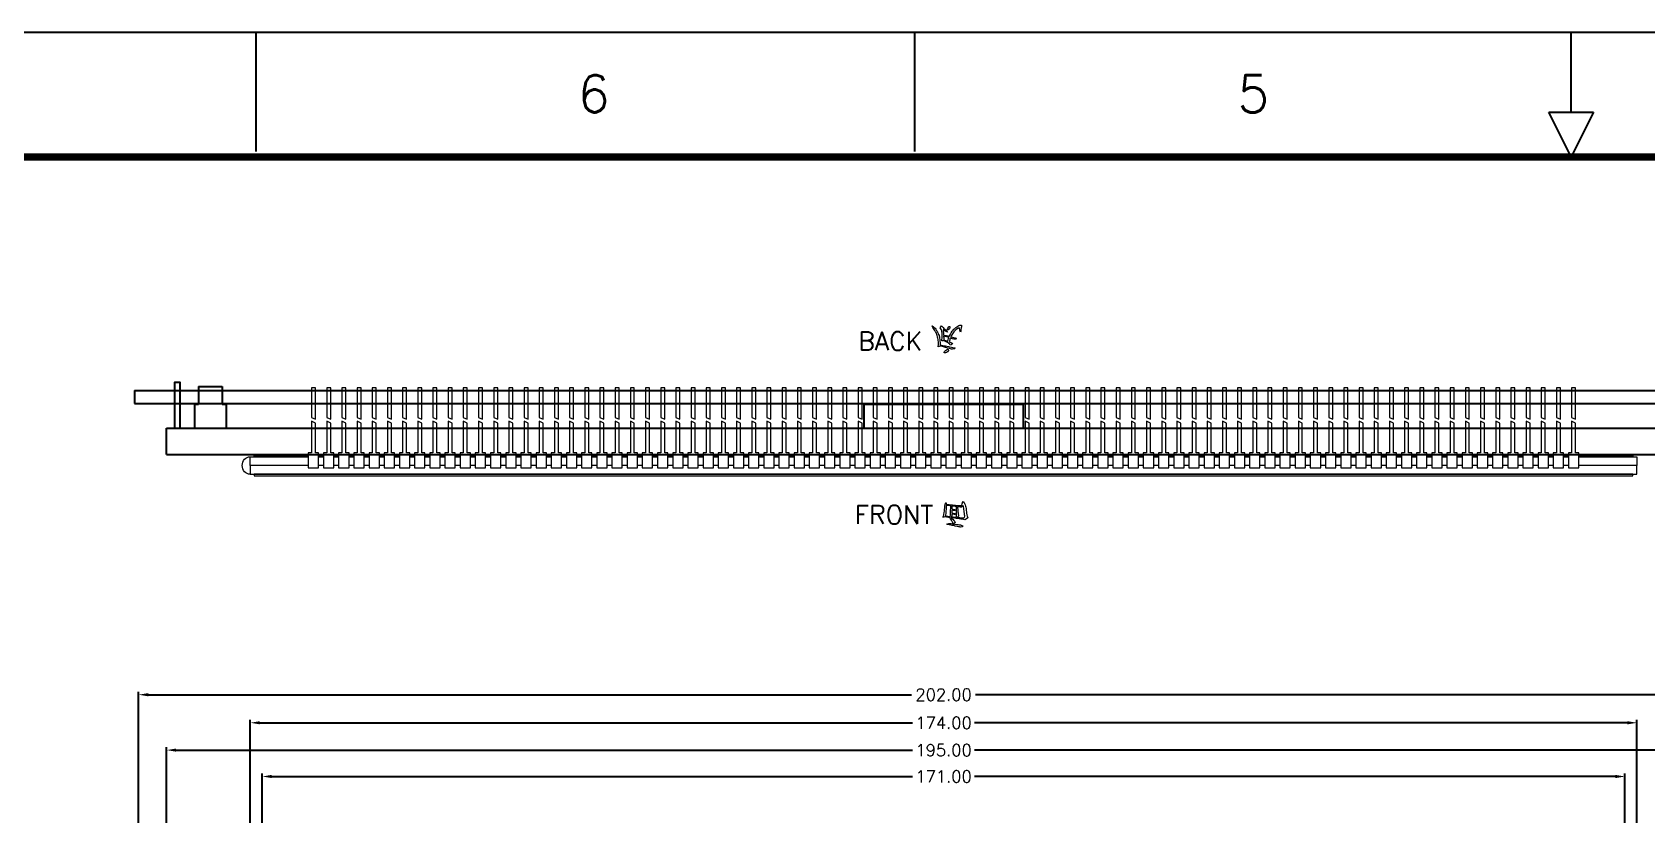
# Model space of a CAD drawing. Header units: millimetres. Extents: x 177 to 2090, y 1120 to 1614.
# Drawn here: x 331.4 to 533.9, y 1515.9 to 1614 of the extents above; entities that cross this region are included whole.
import ezdxf
from ezdxf.enums import TextEntityAlignment as Align

# ---------------------------------------------------------------- set-up
doc = ezdxf.new("R2010")
doc.units = ezdxf.units.MM
doc.header["$LTSCALE"] = 3
doc.header["$PDMODE"] = 35
doc.layers.get('0').update_dxf_attribs({"lineweight": 15})
for name, color, linetype in [('BL', 2, 'Continuous'), ('DIM', 4, 'Continuous'), ('PCB', 3, 'Continuous')]:
    doc.layers.add(name, color=color, linetype=linetype)
doc.styles.add('romans', font='romans.shx')
doc.dimstyles.new('DIM', dxfattribs={"dimtxt": 0.65, "dimasz": 0.52, "dimexe": 0.1625, "dimexo": 0.1625, "dimgap": 0.2, "dimtad": 0, "dimzin": 0, "dimdsep": 46, "dimtxsty": 'romans', "dimcen": 0, "dimclrd": 256, "dimclre": 256, "dimclrt": 256, "dimadec": 0, "dimazin": 0, "dimtfac": 1, "dimtofl": 0, "dimtmove": 0, "dimatfit": 0, "dimfxl": 0, "dimtolj": 1, "dimtzin": 0, "dimlwd": -1, "dimlwe": -1, "dimarcsym": 0})

# ---------------------------------------------------------------- blocks, each defined once
blk = doc.blocks.new('*D77')
at = {"layer": 'Defpoints', "color": 0, "ltscale": 0.5}
for p in [(531.21, 1520.69), (360.21, 1492.43), (531.21, 1492.43)]:
    blk.add_point(p, dxfattribs=at)
at = {"layer": 'DIM', "ltscale": 0.5}
for p, q in [((360.21, 1492.81), (360.21, 1521.06)), ((361.41, 1520.69), (441.8, 1520.69)), ((530.01, 1520.69), (449.61, 1520.69)), ((531.21, 1492.81), (531.21, 1521.06))]:
    blk.add_line(p, q, dxfattribs=at)
for points in [[(361.41, 1520.89), (361.41, 1520.49), (360.21, 1520.69)], [(530.01, 1520.89), (530.01, 1520.49), (531.21, 1520.69)]]:
    blk.add_solid(points, dxfattribs=at)
at = {"layer": 'DIM', "ltscale": 0.5, "insert": (445.71, 1520.69), "char_height": 1.5, "attachment_point": 5, "style": 'romans'}
blk.add_mtext('\\A1;171.00', dxfattribs=at)
blk = doc.blocks.new('*D78')
at = {"layer": 'Defpoints', "color": 0, "ltscale": 0.5}
for p in [(532.71, 1527.43), (358.71, 1497.43), (532.71, 1497.43)]:
    blk.add_point(p, dxfattribs=at)
at = {"layer": 'DIM', "ltscale": 0.5}
for p, q in [((358.71, 1497.81), (358.71, 1527.81)), ((359.91, 1527.43), (441.8, 1527.43)), ((531.51, 1527.43), (449.61, 1527.43)), ((532.71, 1497.81), (532.71, 1527.81))]:
    blk.add_line(p, q, dxfattribs=at)
for points in [[(359.91, 1527.63), (359.91, 1527.23), (358.71, 1527.43)], [(531.51, 1527.63), (531.51, 1527.23), (532.71, 1527.43)]]:
    blk.add_solid(points, dxfattribs=at)
at = {"layer": 'DIM', "ltscale": 0.5, "insert": (445.71, 1527.43), "char_height": 1.5, "attachment_point": 5, "style": 'romans'}
blk.add_mtext('\\A1;174.00', dxfattribs=at)
blk = doc.blocks.new('*D79')
at = {"layer": 'Defpoints', "color": 0, "ltscale": 0.5}
for p in [(546.71, 1530.95), (344.71, 1514.43), (546.71, 1514.43)]:
    blk.add_point(p, dxfattribs=at)
at = {"layer": 'DIM', "ltscale": 0.5}
for p, q in [((344.71, 1514.81), (344.71, 1531.32)), ((345.91, 1530.95), (441.69, 1530.95)), ((545.51, 1530.95), (449.72, 1530.95)), ((546.71, 1514.81), (546.71, 1531.32))]:
    blk.add_line(p, q, dxfattribs=at)
for points in [[(345.91, 1531.15), (345.91, 1530.75), (344.71, 1530.95)], [(545.51, 1531.15), (545.51, 1530.75), (546.71, 1530.95)]]:
    blk.add_solid(points, dxfattribs=at)
at = {"layer": 'DIM', "ltscale": 0.5, "insert": (445.71, 1530.95), "char_height": 1.5, "attachment_point": 5, "style": 'romans'}
blk.add_mtext('\\A1;202.00', dxfattribs=at)
blk = doc.blocks.new('*D84')
at = {"layer": 'Defpoints', "color": 0, "ltscale": 0.5}
for p in [(543.21, 1524), (348.21, 1494.73), (543.21, 1494.73)]:
    blk.add_point(p, dxfattribs=at)
at = {"layer": 'DIM', "ltscale": 0.5}
for p, q in [((348.21, 1495.11), (348.21, 1524.37)), ((349.41, 1524), (441.8, 1524)), ((542.01, 1524), (449.61, 1524)), ((543.21, 1495.11), (543.21, 1524.37))]:
    blk.add_line(p, q, dxfattribs=at)
for points in [[(349.41, 1524.2), (349.41, 1523.8), (348.21, 1524)], [(542.01, 1524.2), (542.01, 1523.8), (543.21, 1524)]]:
    blk.add_solid(points, dxfattribs=at)
at = {"layer": 'DIM', "ltscale": 0.5, "insert": (445.71, 1524), "char_height": 1.5, "attachment_point": 5, "style": 'romans'}
blk.add_mtext('\\A1;195.00', dxfattribs=at)

msp = doc.modelspace()

# ---------------------------------------------------------------- linework, layer by layer
for p, q in [((358.707, 1559.699), (358.707, 1560.799)), ((358.707, 1560.799), (365.997, 1560.799)), ((359.207, 1560.799), (359.207, 1560.999)), ((359.207, 1560.999), (365.997, 1560.999)), ((365.997, 1560.799), (359.207, 1560.799)), ((367.297, 1560.999), (367.902, 1560.999)), ((367.297, 1560.799), (367.902, 1560.799)), ((367.902, 1560.799), (367.297, 1560.799)), ((369.202, 1560.999), (369.807, 1560.999)), ((369.202, 1560.799), (369.807, 1560.799)), ((369.807, 1560.799), (369.202, 1560.799)), ((371.107, 1560.999), (371.712, 1560.999)), ((371.107, 1560.799), (371.712, 1560.799)), ((371.712, 1560.799), (371.107, 1560.799)), ((373.012, 1560.999), (373.617, 1560.999)), ((373.012, 1560.799), (373.617, 1560.799)), ((373.617, 1560.799), (373.012, 1560.799)), ((374.917, 1560.999), (375.522, 1560.999)), ((374.917, 1560.799), (375.522, 1560.799)), ((375.522, 1560.799), (374.917, 1560.799)), ((376.822, 1560.999), (377.427, 1560.999)), ((376.822, 1560.799), (377.427, 1560.799)), ((377.427, 1560.799), (376.822, 1560.799)), ((378.727, 1560.999), (379.332, 1560.999)), ((378.727, 1560.799), (379.332, 1560.799)), ((379.332, 1560.799), (378.727, 1560.799)), ((380.632, 1560.999), (381.237, 1560.999)), ((380.632, 1560.799), (381.237, 1560.799)), ((381.237, 1560.799), (380.632, 1560.799)), ((382.537, 1560.999), (383.142, 1560.999)), ((382.537, 1560.799), (383.142, 1560.799)), ((383.142, 1560.799), (382.537, 1560.799)), ((384.442, 1560.999), (385.047, 1560.999)), ((384.442, 1560.799), (385.047, 1560.799)), ((385.047, 1560.799), (384.442, 1560.799)), ((386.347, 1560.999), (386.952, 1560.999)), ((386.347, 1560.799), (386.952, 1560.799)), ((386.952, 1560.799), (386.347, 1560.799)), ((388.252, 1560.999), (388.857, 1560.999)), ((388.252, 1560.799), (388.857, 1560.799)), ((388.857, 1560.799), (388.252, 1560.799)), ((390.157, 1560.999), (390.762, 1560.999)), ((390.157, 1560.799), (390.762, 1560.799)), ((390.762, 1560.799), (390.157, 1560.799)), ((392.062, 1560.999), (392.667, 1560.999)), ((392.062, 1560.799), (392.667, 1560.799)), ((392.667, 1560.799), (392.062, 1560.799)), ((393.967, 1560.999), (394.572, 1560.999)), ((393.967, 1560.799), (394.572, 1560.799)), ((394.572, 1560.799), (393.967, 1560.799)), ((395.872, 1560.999), (396.477, 1560.999)), ((395.872, 1560.799), (396.477, 1560.799)), ((396.477, 1560.799), (395.872, 1560.799)), ((397.777, 1560.999), (398.382, 1560.999)), ((397.777, 1560.799), (398.382, 1560.799)), ((398.382, 1560.799), (397.777, 1560.799)), ((399.682, 1560.999), (400.287, 1560.999)), ((399.682, 1560.799), (400.287, 1560.799)), ((400.287, 1560.799), (399.682, 1560.799)), ((401.587, 1560.999), (402.192, 1560.999)), ((401.587, 1560.799), (402.192, 1560.799)), ((402.192, 1560.799), (401.587, 1560.799)), ((403.492, 1560.999), (404.097, 1560.999)), ((403.492, 1560.799), (404.097, 1560.799)), ((404.097, 1560.799), (403.492, 1560.799)), ((405.397, 1560.999), (406.002, 1560.999)), ((405.397, 1560.799), (406.002, 1560.799)), ((406.002, 1560.799), (405.397, 1560.799)), ((407.302, 1560.999), (407.907, 1560.999)), ((407.302, 1560.799), (407.907, 1560.799)), ((407.907, 1560.799), (407.302, 1560.799)), ((409.207, 1560.999), (409.812, 1560.999)), ((409.207, 1560.799), (409.812, 1560.799)), ((409.812, 1560.799), (409.207, 1560.799)), ((411.112, 1560.999), (411.717, 1560.999)), ((411.112, 1560.799), (411.717, 1560.799)), ((411.717, 1560.799), (411.112, 1560.799)), ((413.017, 1560.999), (413.622, 1560.999)), ((413.017, 1560.799), (413.622, 1560.799)), ((413.622, 1560.799), (413.017, 1560.799)), ((414.922, 1560.999), (415.527, 1560.999)), ((414.922, 1560.799), (415.527, 1560.799)), ((415.527, 1560.799), (414.922, 1560.799)), ((416.827, 1560.999), (417.432, 1560.999)), ((416.827, 1560.799), (417.432, 1560.799)), ((417.432, 1560.799), (416.827, 1560.799)), ((418.732, 1560.999), (419.337, 1560.999)), ((418.732, 1560.799), (419.337, 1560.799)), ((419.337, 1560.799), (418.732, 1560.799)), ((420.637, 1560.999), (421.242, 1560.999)), ((420.637, 1560.799), (421.242, 1560.799)), ((421.242, 1560.799), (420.637, 1560.799)), ((422.542, 1560.999), (423.147, 1560.999)), ((422.542, 1560.799), (423.147, 1560.799)), ((423.147, 1560.799), (422.542, 1560.799)), ((424.447, 1560.999), (425.052, 1560.999)), ((424.447, 1560.799), (425.052, 1560.799)), ((425.052, 1560.799), (424.447, 1560.799)), ((426.352, 1560.999), (426.957, 1560.999)), ((426.352, 1560.799), (426.957, 1560.799)), ((426.957, 1560.799), (426.352, 1560.799)), ((428.257, 1560.999), (428.862, 1560.999)), ((428.257, 1560.799), (428.862, 1560.799)), ((428.862, 1560.799), (428.257, 1560.799)), ((430.162, 1560.999), (430.767, 1560.999)), ((430.162, 1560.799), (430.767, 1560.799)), ((430.767, 1560.799), (430.162, 1560.799)), ((432.067, 1560.999), (432.672, 1560.999)), ((432.067, 1560.799), (432.672, 1560.799)), ((432.672, 1560.799), (432.067, 1560.799)), ((433.972, 1560.999), (434.577, 1560.999)), ((433.972, 1560.799), (434.577, 1560.799)), ((434.577, 1560.799), (433.972, 1560.799)), ((435.877, 1560.999), (436.482, 1560.999)), ((435.877, 1560.799), (436.482, 1560.799)), ((436.482, 1560.799), (435.877, 1560.799)), ((437.782, 1560.999), (438.387, 1560.999)), ((437.782, 1560.799), (438.387, 1560.799)), ((438.387, 1560.799), (437.782, 1560.799)), ((439.687, 1560.999), (440.292, 1560.999)), ((439.687, 1560.799), (440.292, 1560.799)), ((440.292, 1560.799), (439.687, 1560.799)), ((441.592, 1560.999), (442.197, 1560.999)), ((441.592, 1560.799), (442.197, 1560.799)), ((442.197, 1560.799), (441.592, 1560.799)), ((443.497, 1560.999), (444.102, 1560.999)), ((443.497, 1560.799), (444.102, 1560.799)), ((444.102, 1560.799), (443.497, 1560.799)), ((445.402, 1560.999), (446.007, 1560.999)), ((445.402, 1560.799), (446.007, 1560.799)), ((446.007, 1560.799), (445.402, 1560.799)), ((447.307, 1560.999), (447.912, 1560.999)), ((447.307, 1560.799), (447.912, 1560.799)), ((447.912, 1560.799), (447.307, 1560.799)), ((449.212, 1560.999), (449.817, 1560.999)), ((449.212, 1560.799), (449.817, 1560.799)), ((449.817, 1560.799), (449.212, 1560.799)), ((451.117, 1560.999), (451.722, 1560.999)), ((451.117, 1560.799), (451.722, 1560.799)), ((451.722, 1560.799), (451.117, 1560.799)), ((453.022, 1560.999), (453.627, 1560.999)), ((453.022, 1560.799), (453.627, 1560.799)), ((453.627, 1560.799), (453.022, 1560.799)), ((454.927, 1560.999), (455.532, 1560.999)), ((454.927, 1560.799), (455.532, 1560.799)), ((455.532, 1560.799), (454.927, 1560.799)), ((456.832, 1560.999), (457.437, 1560.999)), ((456.832, 1560.799), (457.437, 1560.799)), ((457.437, 1560.799), (456.832, 1560.799)), ((458.737, 1560.999), (459.342, 1560.999)), ((458.737, 1560.799), (459.342, 1560.799)), ((459.342, 1560.799), (458.737, 1560.799)), ((460.642, 1560.999), (461.247, 1560.999)), ((460.642, 1560.799), (461.247, 1560.799)), ((461.247, 1560.799), (460.642, 1560.799)), ((462.547, 1560.999), (463.152, 1560.999)), ((462.547, 1560.799), (463.152, 1560.799)), ((463.152, 1560.799), (462.547, 1560.799)), ((464.452, 1560.999), (465.057, 1560.999)), ((464.452, 1560.799), (465.057, 1560.799)), ((465.057, 1560.799), (464.452, 1560.799)), ((466.357, 1560.999), (466.962, 1560.999)), ((466.357, 1560.799), (466.962, 1560.799)), ((466.962, 1560.799), (466.357, 1560.799)), ((468.262, 1560.999), (468.867, 1560.999)), ((468.262, 1560.799), (468.867, 1560.799)), ((468.867, 1560.799), (468.262, 1560.799)), ((470.167, 1560.999), (470.772, 1560.999)), ((470.167, 1560.799), (470.772, 1560.799)), ((470.772, 1560.799), (470.167, 1560.799)), ((472.072, 1560.999), (472.677, 1560.999)), ((472.072, 1560.799), (472.677, 1560.799)), ((472.677, 1560.799), (472.072, 1560.799)), ((473.977, 1560.999), (474.582, 1560.999)), ((473.977, 1560.799), (474.582, 1560.799)), ((474.582, 1560.799), (473.977, 1560.799)), ((475.882, 1560.999), (476.487, 1560.999)), ((475.882, 1560.799), (476.487, 1560.799)), ((476.487, 1560.799), (475.882, 1560.799)), ((477.787, 1560.999), (478.392, 1560.999)), ((477.787, 1560.799), (478.392, 1560.799)), ((478.392, 1560.799), (477.787, 1560.799)), ((479.692, 1560.999), (480.297, 1560.999)), ((479.692, 1560.799), (480.297, 1560.799)), ((480.297, 1560.799), (479.692, 1560.799)), ((481.597, 1560.999), (482.202, 1560.999)), ((481.597, 1560.799), (482.202, 1560.799)), ((482.202, 1560.799), (481.597, 1560.799)), ((483.502, 1560.999), (484.107, 1560.999)), ((483.502, 1560.799), (484.107, 1560.799)), ((484.107, 1560.799), (483.502, 1560.799)), ((485.407, 1560.999), (486.012, 1560.999)), ((485.407, 1560.799), (486.012, 1560.799)), ((486.012, 1560.799), (485.407, 1560.799)), ((487.312, 1560.999), (487.917, 1560.999)), ((487.312, 1560.799), (487.917, 1560.799)), ((487.917, 1560.799), (487.312, 1560.799)), ((489.217, 1560.999), (489.822, 1560.999)), ((489.217, 1560.799), (489.822, 1560.799)), ((489.822, 1560.799), (489.217, 1560.799)), ((491.122, 1560.999), (491.727, 1560.999)), ((491.122, 1560.799), (491.727, 1560.799)), ((491.727, 1560.799), (491.122, 1560.799)), ((493.027, 1560.999), (493.632, 1560.999)), ((493.027, 1560.799), (493.632, 1560.799)), ((493.632, 1560.799), (493.027, 1560.799)), ((494.932, 1560.999), (495.537, 1560.999)), ((494.932, 1560.799), (495.537, 1560.799)), ((495.537, 1560.799), (494.932, 1560.799)), ((496.837, 1560.999), (497.442, 1560.999)), ((496.837, 1560.799), (497.442, 1560.799)), ((497.442, 1560.799), (496.837, 1560.799)), ((498.742, 1560.999), (499.347, 1560.999)), ((498.742, 1560.799), (499.347, 1560.799)), ((499.347, 1560.799), (498.742, 1560.799)), ((500.647, 1560.999), (501.252, 1560.999)), ((500.647, 1560.799), (501.252, 1560.799)), ((501.252, 1560.799), (500.647, 1560.799)), ((502.552, 1560.999), (503.157, 1560.999)), ((502.552, 1560.799), (503.157, 1560.799)), ((503.157, 1560.799), (502.552, 1560.799)), ((504.457, 1560.999), (505.062, 1560.999)), ((504.457, 1560.799), (505.062, 1560.799)), ((505.062, 1560.799), (504.457, 1560.799)), ((506.362, 1560.999), (506.967, 1560.999)), ((506.362, 1560.799), (506.967, 1560.799)), ((506.967, 1560.799), (506.362, 1560.799)), ((508.267, 1560.999), (508.872, 1560.999)), ((508.267, 1560.799), (508.872, 1560.799)), ((508.872, 1560.799), (508.267, 1560.799)), ((510.172, 1560.999), (510.777, 1560.999)), ((510.172, 1560.799), (510.777, 1560.799)), ((510.777, 1560.799), (510.172, 1560.799)), ((512.077, 1560.999), (512.682, 1560.999)), ((512.077, 1560.799), (512.682, 1560.799)), ((512.682, 1560.799), (512.077, 1560.799)), ((513.982, 1560.999), (514.587, 1560.999)), ((513.982, 1560.799), (514.587, 1560.799)), ((514.587, 1560.799), (513.982, 1560.799)), ((515.887, 1560.999), (516.492, 1560.999)), ((515.887, 1560.799), (516.492, 1560.799)), ((516.492, 1560.799), (515.887, 1560.799)), ((517.792, 1560.999), (518.397, 1560.999)), ((517.792, 1560.799), (518.397, 1560.799)), ((518.397, 1560.799), (517.792, 1560.799)), ((519.697, 1560.999), (520.302, 1560.999)), ((519.697, 1560.799), (520.302, 1560.799)), ((520.302, 1560.799), (519.697, 1560.799)), ((521.602, 1560.999), (522.207, 1560.999)), ((521.602, 1560.799), (522.207, 1560.799)), ((522.207, 1560.799), (521.602, 1560.799)), ((523.507, 1560.999), (524.112, 1560.999)), ((523.507, 1560.799), (524.112, 1560.799)), ((524.112, 1560.799), (523.507, 1560.799)), ((525.412, 1560.999), (532.207, 1560.999)), ((532.207, 1560.799), (525.412, 1560.799)), ((525.412, 1560.799), (532.707, 1560.799)), ((532.207, 1560.999), (532.207, 1560.799)), ((532.707, 1560.799), (532.707, 1559.699)), ((365.997, 1559.699), (358.707, 1559.699)), ((365.997, 1559.699), (358.707, 1559.699)), ((358.707, 1559.699), (358.707, 1558.599)), ((358.707, 1558.599), (532.707, 1558.599)), ((367.902, 1559.699), (367.297, 1559.699)), ((369.807, 1559.699), (369.202, 1559.699)), ((371.712, 1559.699), (371.107, 1559.699)), ((373.617, 1559.699), (373.012, 1559.699)), ((375.522, 1559.699), (374.917, 1559.699)), ((377.427, 1559.699), (376.822, 1559.699)), ((379.332, 1559.699), (378.727, 1559.699)), ((381.237, 1559.699), (380.632, 1559.699)), ((383.142, 1559.699), (382.537, 1559.699)), ((385.047, 1559.699), (384.442, 1559.699)), ((386.952, 1559.699), (386.347, 1559.699)), ((388.857, 1559.699), (388.252, 1559.699)), ((390.762, 1559.699), (390.157, 1559.699)), ((392.667, 1559.699), (392.062, 1559.699)), ((394.572, 1559.699), (393.967, 1559.699)), ((396.477, 1559.699), (395.872, 1559.699)), ((398.382, 1559.699), (397.777, 1559.699)), ((400.287, 1559.699), (399.682, 1559.699)), ((402.192, 1559.699), (401.587, 1559.699)), ((404.097, 1559.699), (403.492, 1559.699)), ((406.002, 1559.699), (405.397, 1559.699)), ((407.907, 1559.699), (407.302, 1559.699)), ((409.812, 1559.699), (409.207, 1559.699)), ((411.717, 1559.699), (411.112, 1559.699)), ((413.622, 1559.699), (413.017, 1559.699)), ((415.527, 1559.699), (414.922, 1559.699)), ((417.432, 1559.699), (416.827, 1559.699)), ((419.337, 1559.699), (418.732, 1559.699)), ((421.242, 1559.699), (420.637, 1559.699)), ((423.147, 1559.699), (422.542, 1559.699)), ((425.052, 1559.699), (424.447, 1559.699)), ((426.957, 1559.699), (426.352, 1559.699)), ((428.862, 1559.699), (428.257, 1559.699)), ((430.767, 1559.699), (430.162, 1559.699)), ((432.672, 1559.699), (432.067, 1559.699)), ((434.577, 1559.699), (433.972, 1559.699)), ((436.482, 1559.699), (435.877, 1559.699)), ((438.387, 1559.699), (437.782, 1559.699)), ((440.292, 1559.699), (439.687, 1559.699)), ((442.197, 1559.699), (441.592, 1559.699)), ((444.102, 1559.699), (443.497, 1559.699)), ((446.007, 1559.699), (445.402, 1559.699)), ((447.912, 1559.699), (447.307, 1559.699)), ((449.817, 1559.699), (449.212, 1559.699)), ((451.722, 1559.699), (451.117, 1559.699)), ((453.627, 1559.699), (453.022, 1559.699)), ((455.532, 1559.699), (454.927, 1559.699)), ((457.437, 1559.699), (456.832, 1559.699)), ((459.342, 1559.699), (458.737, 1559.699)), ((461.247, 1559.699), (460.642, 1559.699)), ((463.152, 1559.699), (462.547, 1559.699)), ((465.057, 1559.699), (464.452, 1559.699)), ((466.962, 1559.699), (466.357, 1559.699)), ((468.867, 1559.699), (468.262, 1559.699)), ((470.772, 1559.699), (470.167, 1559.699)), ((472.677, 1559.699), (472.072, 1559.699)), ((474.582, 1559.699), (473.977, 1559.699)), ((476.487, 1559.699), (475.882, 1559.699)), ((478.392, 1559.699), (477.787, 1559.699)), ((480.297, 1559.699), (479.692, 1559.699)), ((482.202, 1559.699), (481.597, 1559.699)), ((484.107, 1559.699), (483.502, 1559.699)), ((486.012, 1559.699), (485.407, 1559.699)), ((487.917, 1559.699), (487.312, 1559.699)), ((489.822, 1559.699), (489.217, 1559.699)), ((491.727, 1559.699), (491.122, 1559.699)), ((493.632, 1559.699), (493.027, 1559.699)), ((495.537, 1559.699), (494.932, 1559.699)), ((497.442, 1559.699), (496.837, 1559.699)), ((499.347, 1559.699), (498.742, 1559.699)), ((501.252, 1559.699), (500.647, 1559.699)), ((503.157, 1559.699), (502.552, 1559.699)), ((505.062, 1559.699), (504.457, 1559.699)), ((506.967, 1559.699), (506.362, 1559.699)), ((508.872, 1559.699), (508.267, 1559.699)), ((510.777, 1559.699), (510.172, 1559.699)), ((512.682, 1559.699), (512.077, 1559.699)), ((514.587, 1559.699), (513.982, 1559.699)), ((516.492, 1559.699), (515.887, 1559.699)), ((518.397, 1559.699), (517.792, 1559.699)), ((520.302, 1559.699), (519.697, 1559.699)), ((522.207, 1559.699), (521.602, 1559.699)), ((524.112, 1559.699), (523.507, 1559.699)), ((532.707, 1559.699), (525.412, 1559.699)), ((532.707, 1559.699), (525.412, 1559.699)), ((532.707, 1558.599), (532.707, 1559.699))]:
    msp.add_line(p, q)
for points in [[(445.029, 1574.696), (445.054, 1574.792), (445.065, 1574.946), (445.062, 1575.154), (445.057, 1575.199), (445.039, 1575.364), (445.018, 1575.523), (444.994, 1575.674), (444.966, 1575.818), (444.955, 1575.863), (444.917, 1576.005), (444.866, 1576.148), (444.804, 1576.297), (444.729, 1576.449), (444.714, 1576.478), (444.631, 1576.633), (444.548, 1576.773), (444.464, 1576.895), (444.381, 1577.002), (444.259, 1577.165), (444.223, 1577.238), (444.268, 1577.225), (444.445, 1577.113), (444.538, 1577.032), (444.637, 1576.924), (444.737, 1576.794), (444.84, 1576.638), (444.89, 1576.556), (444.967, 1576.412), (445.036, 1576.27), (445.093, 1576.13), (445.14, 1575.991), (445.144, 1575.978), (445.179, 1575.828), (445.208, 1575.675), (445.232, 1575.52), (445.25, 1575.36), (445.255, 1575.309), (445.267, 1575.153), (445.276, 1574.997), (445.28, 1574.84), (445.28, 1574.81), (445.342, 1574.801), (445.466, 1574.78), (445.605, 1574.756), (445.764, 1574.728), (445.939, 1574.695), (446.132, 1574.657), (446.342, 1574.617), (446.448, 1574.598), (446.696, 1574.55), (446.89, 1574.509), (447.029, 1574.476), (447.116, 1574.448), (447.149, 1574.427), (447.069, 1574.349), (446.994, 1574.321), (446.833, 1574.301), (446.807, 1574.303), (446.717, 1574.313), (446.592, 1574.339), (446.433, 1574.376), (446.238, 1574.427), (446.009, 1574.49), (445.937, 1574.511), (445.711, 1574.572), (445.526, 1574.619), (445.378, 1574.653), (445.271, 1574.674), (445.267, 1574.674), (445.167, 1574.632), (445.045, 1574.601)], [(446.11, 1576.458), (445.93, 1576.575), (445.927, 1576.578), (445.747, 1576.698), (445.677, 1576.717), (445.667, 1576.69), (445.67, 1576.56), (445.693, 1576.322), (445.702, 1576.198), (445.711, 1576.056), (445.711, 1576.056), (445.753, 1576.05), (445.918, 1576.023), (446.078, 1575.993), (446.234, 1575.963), (446.385, 1575.928), (446.445, 1575.915), (446.46, 1575.954), (446.518, 1576.087), (446.577, 1576.207), (446.634, 1576.312), (446.69, 1576.401), (446.711, 1576.433), (446.806, 1576.56), (446.906, 1576.681), (447.014, 1576.795), (447.125, 1576.901), (447.243, 1577.002), (447.358, 1577.09), (447.503, 1577.19), (447.629, 1577.261), (447.734, 1577.303), (447.825, 1577.324), (447.955, 1577.318), (447.961, 1577.316), (447.97, 1577.192), (447.943, 1577.104), (447.915, 1576.952), (447.891, 1576.749), (447.887, 1576.702), (447.858, 1576.5), (447.828, 1576.433), (447.8, 1576.496), (447.765, 1576.702), (447.723, 1576.901), (447.686, 1576.987), (447.656, 1576.984), (447.542, 1576.925), (447.354, 1576.797), (447.339, 1576.786), (447.225, 1576.698), (447.116, 1576.596), (447.011, 1576.481), (446.91, 1576.354), (446.816, 1576.213), (446.75, 1576.104), (446.668, 1575.952), (446.629, 1575.869), (446.677, 1575.857), (446.816, 1575.818), (446.975, 1575.773), (447.177, 1575.713), (447.298, 1575.669), (447.339, 1575.644), (447.243, 1575.565), (447.101, 1575.533), (447.084, 1575.535), (446.993, 1575.559), (446.83, 1575.611), (446.595, 1575.69), (446.562, 1575.702), (446.551, 1575.674), (446.515, 1575.548), (446.502, 1575.502), (446.448, 1575.318), (446.422, 1575.223), (446.526, 1575.18), (446.611, 1575.138), (446.783, 1575.047), (446.848, 1574.981), (446.846, 1574.967), (446.722, 1574.87), (446.683, 1574.851), (446.547, 1574.807), (446.5, 1574.87), (446.485, 1574.91), (446.373, 1575.027), (446.369, 1575.032), (446.298, 1575.077), (446.192, 1575.135), (446.051, 1575.207), (445.875, 1575.292), (445.692, 1575.378), (445.622, 1575.348), (445.503, 1575.328), (445.488, 1575.454), (445.503, 1575.529), (445.521, 1575.677), (445.535, 1575.881), (445.533, 1576.021), (445.529, 1576.183), (445.518, 1576.336), (445.503, 1576.481), (445.487, 1576.568), (445.437, 1576.731), (445.378, 1576.828), (445.367, 1576.837), (445.282, 1576.954), (445.282, 1576.955), (445.346, 1577.096), (445.354, 1577.111), (445.457, 1577.207), (445.568, 1577.113), (445.574, 1577.104), (445.643, 1577.023), (445.756, 1576.91), (445.915, 1576.765), (446.05, 1576.639), (446.156, 1576.52), (446.184, 1576.449), (446.183, 1576.446)], [(446.156, 1576.738), (446.247, 1576.922), (446.352, 1577.099), (446.421, 1577.16), (446.484, 1577.144), (446.515, 1577.033), (446.514, 1576.999), (446.469, 1576.845), (446.428, 1576.786), (446.294, 1576.702), (446.152, 1576.671)], [(445.77, 1575.924), (445.716, 1575.936), (445.717, 1575.904), (445.722, 1575.743), (445.725, 1575.572), (445.725, 1575.466), (445.758, 1575.455), (445.957, 1575.391), (446.134, 1575.331), (446.232, 1575.295), (446.283, 1575.463), (446.343, 1575.641), (446.385, 1575.758), (446.378, 1575.761), (446.228, 1575.804), (446.077, 1575.846), (445.924, 1575.886)], [(445.773, 1573.827), (445.773, 1573.922), (445.825, 1574.021), (445.963, 1574.143), (446.075, 1574.228), (446.184, 1574.285), (446.294, 1574.253), (446.327, 1574.159), (446.312, 1574.11), (446.199, 1573.969), (446.078, 1573.875), (445.946, 1573.827), (445.917, 1573.824)], [(366.9, 1565.52), (366.9, 1569.465), (366.4, 1569.465), (366.4, 1565.742)], [(368.805, 1565.52), (368.805, 1569.465), (368.305, 1569.465), (368.305, 1565.742)], [(370.71, 1565.52), (370.71, 1569.465), (370.21, 1569.465), (370.21, 1565.742)], [(372.615, 1565.52), (372.615, 1569.465), (372.115, 1569.465), (372.115, 1565.742)], [(374.52, 1565.52), (374.52, 1569.465), (374.02, 1569.465), (374.02, 1565.742)], [(376.425, 1565.52), (376.425, 1569.465), (375.925, 1569.465), (375.925, 1565.742)], [(378.33, 1565.52), (378.33, 1569.465), (377.83, 1569.465), (377.83, 1565.742)], [(380.235, 1565.52), (380.235, 1569.465), (379.735, 1569.465), (379.735, 1565.742)], [(382.14, 1565.52), (382.14, 1569.465), (381.64, 1569.465), (381.64, 1565.742)], [(384.045, 1565.52), (384.045, 1569.465), (383.545, 1569.465), (383.545, 1565.742)], [(385.95, 1565.52), (385.95, 1569.465), (385.45, 1569.465), (385.45, 1565.742)], [(387.855, 1565.52), (387.855, 1569.465), (387.355, 1569.465), (387.355, 1565.742)], [(389.76, 1565.52), (389.76, 1569.465), (389.26, 1569.465), (389.26, 1565.742)], [(391.665, 1565.52), (391.665, 1569.465), (391.165, 1569.465), (391.165, 1565.742)], [(393.57, 1565.52), (393.57, 1569.465), (393.07, 1569.465), (393.07, 1565.742)], [(395.475, 1565.52), (395.475, 1569.465), (394.975, 1569.465), (394.975, 1565.742)], [(397.38, 1565.52), (397.38, 1569.465), (396.88, 1569.465), (396.88, 1565.742)], [(399.285, 1565.52), (399.285, 1569.465), (398.785, 1569.465), (398.785, 1565.742)], [(401.19, 1565.52), (401.19, 1569.465), (400.69, 1569.465), (400.69, 1565.742)], [(403.095, 1565.52), (403.095, 1569.465), (402.595, 1569.465), (402.595, 1565.742)], [(405, 1565.52), (405, 1569.465), (404.5, 1569.465), (404.5, 1565.742)], [(406.905, 1565.52), (406.905, 1569.465), (406.405, 1569.465), (406.405, 1565.742)], [(408.81, 1565.52), (408.81, 1569.465), (408.31, 1569.465), (408.31, 1565.742)], [(410.715, 1565.52), (410.715, 1569.465), (410.215, 1569.465), (410.215, 1565.742)], [(412.62, 1565.52), (412.62, 1569.465), (412.12, 1569.465), (412.12, 1565.742)], [(414.525, 1565.52), (414.525, 1569.465), (414.025, 1569.465), (414.025, 1565.742)], [(416.43, 1565.52), (416.43, 1569.465), (415.93, 1569.465), (415.93, 1565.742)], [(418.335, 1565.52), (418.335, 1569.465), (417.835, 1569.465), (417.835, 1565.742)], [(420.24, 1565.52), (420.24, 1569.465), (419.74, 1569.465), (419.74, 1565.742)], [(422.145, 1565.52), (422.145, 1569.465), (421.645, 1569.465), (421.645, 1565.742)], [(424.05, 1565.52), (424.05, 1569.465), (423.55, 1569.465), (423.55, 1565.742)], [(425.955, 1565.52), (425.955, 1569.465), (425.455, 1569.465), (425.455, 1565.742)], [(427.86, 1565.52), (427.86, 1569.465), (427.36, 1569.465), (427.36, 1565.742)], [(429.765, 1565.52), (429.765, 1569.465), (429.265, 1569.465), (429.265, 1565.742)], [(431.67, 1565.52), (431.67, 1569.465), (431.17, 1569.465), (431.17, 1565.742)], [(433.575, 1565.52), (433.575, 1569.465), (433.075, 1569.465), (433.075, 1565.742)], [(435.48, 1565.52), (435.48, 1569.465), (434.98, 1569.465), (434.98, 1565.742)], [(437.385, 1565.52), (437.385, 1569.465), (436.885, 1569.465), (436.885, 1565.742)], [(439.29, 1565.52), (439.29, 1569.465), (438.79, 1569.465), (438.79, 1565.742)], [(441.195, 1565.52), (441.195, 1569.465), (440.695, 1569.465), (440.695, 1565.742)], [(443.1, 1565.52), (443.1, 1569.465), (442.6, 1569.465), (442.6, 1565.742)], [(445.005, 1565.52), (445.005, 1569.465), (444.505, 1569.465), (444.505, 1565.742)], [(446.91, 1565.52), (446.91, 1569.465), (446.41, 1569.465), (446.41, 1565.742)], [(448.815, 1565.52), (448.815, 1569.465), (448.315, 1569.465), (448.315, 1565.742)], [(450.72, 1565.52), (450.72, 1569.465), (450.22, 1569.465), (450.22, 1565.742)], [(452.625, 1565.52), (452.625, 1569.465), (452.125, 1569.465), (452.125, 1565.742)], [(454.53, 1565.52), (454.53, 1569.465), (454.03, 1569.465), (454.03, 1565.742)], [(456.435, 1565.52), (456.435, 1569.465), (455.935, 1569.465), (455.935, 1565.742)], [(458.34, 1565.52), (458.34, 1569.465), (457.84, 1569.465), (457.84, 1565.742)], [(460.245, 1565.52), (460.245, 1569.465), (459.745, 1569.465), (459.745, 1565.742)], [(462.15, 1565.52), (462.15, 1569.465), (461.65, 1569.465), (461.65, 1565.742)], [(464.055, 1565.52), (464.055, 1569.465), (463.555, 1569.465), (463.555, 1565.742)], [(465.96, 1565.52), (465.96, 1569.465), (465.46, 1569.465), (465.46, 1565.742)], [(467.865, 1565.52), (467.865, 1569.465), (467.365, 1569.465), (467.365, 1565.742)], [(469.77, 1565.52), (469.77, 1569.465), (469.27, 1569.465), (469.27, 1565.742)], [(471.675, 1565.52), (471.675, 1569.465), (471.175, 1569.465), (471.175, 1565.742)], [(473.58, 1565.52), (473.58, 1569.465), (473.08, 1569.465), (473.08, 1565.742)], [(475.485, 1565.52), (475.485, 1569.465), (474.985, 1569.465), (474.985, 1565.742)], [(477.39, 1565.52), (477.39, 1569.465), (476.89, 1569.465), (476.89, 1565.742)], [(479.295, 1565.52), (479.295, 1569.465), (478.795, 1569.465), (478.795, 1565.742)], [(481.2, 1565.52), (481.2, 1569.465), (480.7, 1569.465), (480.7, 1565.742)], [(483.105, 1565.52), (483.105, 1569.465), (482.605, 1569.465), (482.605, 1565.742)], [(485.01, 1565.52), (485.01, 1569.465), (484.51, 1569.465), (484.51, 1565.742)], [(486.915, 1565.52), (486.915, 1569.465), (486.415, 1569.465), (486.415, 1565.742)], [(488.82, 1565.52), (488.82, 1569.465), (488.32, 1569.465), (488.32, 1565.742)], [(490.725, 1565.52), (490.725, 1569.465), (490.225, 1569.465), (490.225, 1565.742)], [(492.63, 1565.52), (492.63, 1569.465), (492.13, 1569.465), (492.13, 1565.742)], [(494.535, 1565.52), (494.535, 1569.465), (494.035, 1569.465), (494.035, 1565.742)], [(496.44, 1565.52), (496.44, 1569.465), (495.94, 1569.465), (495.94, 1565.742)], [(498.345, 1565.52), (498.345, 1569.465), (497.845, 1569.465), (497.845, 1565.742)], [(500.25, 1565.52), (500.25, 1569.465), (499.75, 1569.465), (499.75, 1565.742)], [(502.155, 1565.52), (502.155, 1569.465), (501.655, 1569.465), (501.655, 1565.742)], [(504.06, 1565.52), (504.06, 1569.465), (503.56, 1569.465), (503.56, 1565.742)], [(505.965, 1565.52), (505.965, 1569.465), (505.465, 1569.465), (505.465, 1565.742)], [(507.87, 1565.52), (507.87, 1569.465), (507.37, 1569.465), (507.37, 1565.742)], [(509.775, 1565.52), (509.775, 1569.465), (509.275, 1569.465), (509.275, 1565.742)], [(511.68, 1565.52), (511.68, 1569.465), (511.18, 1569.465), (511.18, 1565.742)], [(513.585, 1565.52), (513.585, 1569.465), (513.085, 1569.465), (513.085, 1565.742)], [(515.49, 1565.52), (515.49, 1569.465), (514.99, 1569.465), (514.99, 1565.742)], [(517.395, 1565.52), (517.395, 1569.465), (516.895, 1569.465), (516.895, 1565.742)], [(519.3, 1565.52), (519.3, 1569.465), (518.8, 1569.465), (518.8, 1565.742)], [(521.205, 1565.52), (521.205, 1569.465), (520.705, 1569.465), (520.705, 1565.742)], [(523.11, 1565.52), (523.11, 1569.465), (522.61, 1569.465), (522.61, 1565.742)], [(525.015, 1565.52), (525.015, 1569.465), (524.515, 1569.465), (524.515, 1565.742)], [(365.997, 1561.299), (365.997, 1559.399), (367.297, 1559.399), (367.297, 1561.299), (366.9, 1561.299), (366.9, 1565.022), (366.4, 1565.244), (366.4, 1561.299)], [(367.902, 1561.299), (367.902, 1559.399), (369.202, 1559.399), (369.202, 1561.299), (368.805, 1561.299), (368.805, 1565.022), (368.305, 1565.244), (368.305, 1561.299)], [(369.807, 1561.299), (369.807, 1559.399), (371.107, 1559.399), (371.107, 1561.299), (370.71, 1561.299), (370.71, 1565.022), (370.21, 1565.244), (370.21, 1561.299)], [(371.712, 1561.299), (371.712, 1559.399), (373.012, 1559.399), (373.012, 1561.299), (372.615, 1561.299), (372.615, 1565.022), (372.115, 1565.244), (372.115, 1561.299)], [(373.617, 1561.299), (373.617, 1559.399), (374.917, 1559.399), (374.917, 1561.299), (374.52, 1561.299), (374.52, 1565.022), (374.02, 1565.244), (374.02, 1561.299)], [(375.522, 1561.299), (375.522, 1559.399), (376.822, 1559.399), (376.822, 1561.299), (376.425, 1561.299), (376.425, 1565.022), (375.925, 1565.244), (375.925, 1561.299)], [(377.427, 1561.299), (377.427, 1559.399), (378.727, 1559.399), (378.727, 1561.299), (378.33, 1561.299), (378.33, 1565.022), (377.83, 1565.244), (377.83, 1561.299)], [(379.332, 1561.299), (379.332, 1559.399), (380.632, 1559.399), (380.632, 1561.299), (380.235, 1561.299), (380.235, 1565.022), (379.735, 1565.244), (379.735, 1561.299)], [(381.237, 1561.299), (381.237, 1559.399), (382.537, 1559.399), (382.537, 1561.299), (382.14, 1561.299), (382.14, 1565.022), (381.64, 1565.244), (381.64, 1561.299)], [(383.142, 1561.299), (383.142, 1559.399), (384.442, 1559.399), (384.442, 1561.299), (384.045, 1561.299), (384.045, 1565.022), (383.545, 1565.244), (383.545, 1561.299)], [(385.047, 1561.299), (385.047, 1559.399), (386.347, 1559.399), (386.347, 1561.299), (385.95, 1561.299), (385.95, 1565.022), (385.45, 1565.244), (385.45, 1561.299)], [(386.952, 1561.299), (386.952, 1559.399), (388.252, 1559.399), (388.252, 1561.299), (387.855, 1561.299), (387.855, 1565.022), (387.355, 1565.244), (387.355, 1561.299)], [(388.857, 1561.299), (388.857, 1559.399), (390.157, 1559.399), (390.157, 1561.299), (389.76, 1561.299), (389.76, 1565.022), (389.26, 1565.244), (389.26, 1561.299)], [(390.762, 1561.299), (390.762, 1559.399), (392.062, 1559.399), (392.062, 1561.299), (391.665, 1561.299), (391.665, 1565.022), (391.165, 1565.244), (391.165, 1561.299)], [(392.667, 1561.299), (392.667, 1559.399), (393.967, 1559.399), (393.967, 1561.299), (393.57, 1561.299), (393.57, 1565.022), (393.07, 1565.244), (393.07, 1561.299)], [(394.572, 1561.299), (394.572, 1559.399), (395.872, 1559.399), (395.872, 1561.299), (395.475, 1561.299), (395.475, 1565.022), (394.975, 1565.244), (394.975, 1561.299)], [(396.477, 1561.299), (396.477, 1559.399), (397.777, 1559.399), (397.777, 1561.299), (397.38, 1561.299), (397.38, 1565.022), (396.88, 1565.244), (396.88, 1561.299)], [(398.382, 1561.299), (398.382, 1559.399), (399.682, 1559.399), (399.682, 1561.299), (399.285, 1561.299), (399.285, 1565.022), (398.785, 1565.244), (398.785, 1561.299)], [(400.287, 1561.299), (400.287, 1559.399), (401.587, 1559.399), (401.587, 1561.299), (401.19, 1561.299), (401.19, 1565.022), (400.69, 1565.244), (400.69, 1561.299)], [(402.192, 1561.299), (402.192, 1559.399), (403.492, 1559.399), (403.492, 1561.299), (403.095, 1561.299), (403.095, 1565.022), (402.595, 1565.244), (402.595, 1561.299)], [(404.097, 1561.299), (404.097, 1559.399), (405.397, 1559.399), (405.397, 1561.299), (405, 1561.299), (405, 1565.022), (404.5, 1565.244), (404.5, 1561.299)], [(406.002, 1561.299), (406.002, 1559.399), (407.302, 1559.399), (407.302, 1561.299), (406.905, 1561.299), (406.905, 1565.022), (406.405, 1565.244), (406.405, 1561.299)], [(407.907, 1561.299), (407.907, 1559.399), (409.207, 1559.399), (409.207, 1561.299), (408.81, 1561.299), (408.81, 1565.022), (408.31, 1565.244), (408.31, 1561.299)], [(409.812, 1561.299), (409.812, 1559.399), (411.112, 1559.399), (411.112, 1561.299), (410.715, 1561.299), (410.715, 1565.022), (410.215, 1565.244), (410.215, 1561.299)], [(411.717, 1561.299), (411.717, 1559.399), (413.017, 1559.399), (413.017, 1561.299), (412.62, 1561.299), (412.62, 1565.022), (412.12, 1565.244), (412.12, 1561.299)], [(413.622, 1561.299), (413.622, 1559.399), (414.922, 1559.399), (414.922, 1561.299), (414.525, 1561.299), (414.525, 1565.022), (414.025, 1565.244), (414.025, 1561.299)], [(415.527, 1561.299), (415.527, 1559.399), (416.827, 1559.399), (416.827, 1561.299), (416.43, 1561.299), (416.43, 1565.022), (415.93, 1565.244), (415.93, 1561.299)], [(417.432, 1561.299), (417.432, 1559.399), (418.732, 1559.399), (418.732, 1561.299), (418.335, 1561.299), (418.335, 1565.022), (417.835, 1565.244), (417.835, 1561.299)], [(419.337, 1561.299), (419.337, 1559.399), (420.637, 1559.399), (420.637, 1561.299), (420.24, 1561.299), (420.24, 1565.022), (419.74, 1565.244), (419.74, 1561.299)], [(421.242, 1561.299), (421.242, 1559.399), (422.542, 1559.399), (422.542, 1561.299), (422.145, 1561.299), (422.145, 1565.022), (421.645, 1565.244), (421.645, 1561.299)], [(423.147, 1561.299), (423.147, 1559.399), (424.447, 1559.399), (424.447, 1561.299), (424.05, 1561.299), (424.05, 1565.022), (423.55, 1565.244), (423.55, 1561.299)], [(425.052, 1561.299), (425.052, 1559.399), (426.352, 1559.399), (426.352, 1561.299), (425.955, 1561.299), (425.955, 1565.022), (425.455, 1565.244), (425.455, 1561.299)], [(426.957, 1561.299), (426.957, 1559.399), (428.257, 1559.399), (428.257, 1561.299), (427.86, 1561.299), (427.86, 1565.022), (427.36, 1565.244), (427.36, 1561.299)], [(428.862, 1561.299), (428.862, 1559.399), (430.162, 1559.399), (430.162, 1561.299), (429.765, 1561.299), (429.765, 1565.022), (429.265, 1565.244), (429.265, 1561.299)], [(430.767, 1561.299), (430.767, 1559.399), (432.067, 1559.399), (432.067, 1561.299), (431.67, 1561.299), (431.67, 1565.022), (431.17, 1565.244), (431.17, 1561.299)], [(432.672, 1561.299), (432.672, 1559.399), (433.972, 1559.399), (433.972, 1561.299), (433.575, 1561.299), (433.575, 1565.022), (433.075, 1565.244), (433.075, 1561.299)], [(434.577, 1561.299), (434.577, 1559.399), (435.877, 1559.399), (435.877, 1561.299), (435.48, 1561.299), (435.48, 1565.022), (434.98, 1565.244), (434.98, 1561.299)], [(436.482, 1561.299), (436.482, 1559.399), (437.782, 1559.399), (437.782, 1561.299), (437.385, 1561.299), (437.385, 1565.022), (436.885, 1565.244), (436.885, 1561.299)], [(438.387, 1561.299), (438.387, 1559.399), (439.687, 1559.399), (439.687, 1561.299), (439.29, 1561.299), (439.29, 1565.022), (438.79, 1565.244), (438.79, 1561.299)], [(440.292, 1561.299), (440.292, 1559.399), (441.592, 1559.399), (441.592, 1561.299), (441.195, 1561.299), (441.195, 1565.022), (440.695, 1565.244), (440.695, 1561.299)], [(442.197, 1561.299), (442.197, 1559.399), (443.497, 1559.399), (443.497, 1561.299), (443.1, 1561.299), (443.1, 1565.022), (442.6, 1565.244), (442.6, 1561.299)], [(444.102, 1561.299), (444.102, 1559.399), (445.402, 1559.399), (445.402, 1561.299), (445.005, 1561.299), (445.005, 1565.022), (444.505, 1565.244), (444.505, 1561.299)], [(446.007, 1561.299), (446.007, 1559.399), (447.307, 1559.399), (447.307, 1561.299), (446.91, 1561.299), (446.91, 1565.022), (446.41, 1565.244), (446.41, 1561.299)], [(447.912, 1561.299), (447.912, 1559.399), (449.212, 1559.399), (449.212, 1561.299), (448.815, 1561.299), (448.815, 1565.022), (448.315, 1565.244), (448.315, 1561.299)], [(449.817, 1561.299), (449.817, 1559.399), (451.117, 1559.399), (451.117, 1561.299), (450.72, 1561.299), (450.72, 1565.022), (450.22, 1565.244), (450.22, 1561.299)], [(451.722, 1561.299), (451.722, 1559.399), (453.022, 1559.399), (453.022, 1561.299), (452.625, 1561.299), (452.625, 1565.022), (452.125, 1565.244), (452.125, 1561.299)], [(453.627, 1561.299), (453.627, 1559.399), (454.927, 1559.399), (454.927, 1561.299), (454.53, 1561.299), (454.53, 1565.022), (454.03, 1565.244), (454.03, 1561.299)], [(455.532, 1561.299), (455.532, 1559.399), (456.832, 1559.399), (456.832, 1561.299), (456.435, 1561.299), (456.435, 1565.022), (455.935, 1565.244), (455.935, 1561.299)], [(457.437, 1561.299), (457.437, 1559.399), (458.737, 1559.399), (458.737, 1561.299), (458.34, 1561.299), (458.34, 1565.022), (457.84, 1565.244), (457.84, 1561.299)], [(459.342, 1561.299), (459.342, 1559.399), (460.642, 1559.399), (460.642, 1561.299), (460.245, 1561.299), (460.245, 1565.022), (459.745, 1565.244), (459.745, 1561.299)], [(461.247, 1561.299), (461.247, 1559.399), (462.547, 1559.399), (462.547, 1561.299), (462.15, 1561.299), (462.15, 1565.022), (461.65, 1565.244), (461.65, 1561.299)], [(463.152, 1561.299), (463.152, 1559.399), (464.452, 1559.399), (464.452, 1561.299), (464.055, 1561.299), (464.055, 1565.022), (463.555, 1565.244), (463.555, 1561.299)], [(465.057, 1561.299), (465.057, 1559.399), (466.357, 1559.399), (466.357, 1561.299), (465.96, 1561.299), (465.96, 1565.022), (465.46, 1565.244), (465.46, 1561.299)], [(466.962, 1561.299), (466.962, 1559.399), (468.262, 1559.399), (468.262, 1561.299), (467.865, 1561.299), (467.865, 1565.022), (467.365, 1565.244), (467.365, 1561.299)], [(468.867, 1561.299), (468.867, 1559.399), (470.167, 1559.399), (470.167, 1561.299), (469.77, 1561.299), (469.77, 1565.022), (469.27, 1565.244), (469.27, 1561.299)], [(470.772, 1561.299), (470.772, 1559.399), (472.072, 1559.399), (472.072, 1561.299), (471.675, 1561.299), (471.675, 1565.022), (471.175, 1565.244), (471.175, 1561.299)], [(472.677, 1561.299), (472.677, 1559.399), (473.977, 1559.399), (473.977, 1561.299), (473.58, 1561.299), (473.58, 1565.022), (473.08, 1565.244), (473.08, 1561.299)], [(474.582, 1561.299), (474.582, 1559.399), (475.882, 1559.399), (475.882, 1561.299), (475.485, 1561.299), (475.485, 1565.022), (474.985, 1565.244), (474.985, 1561.299)], [(476.487, 1561.299), (476.487, 1559.399), (477.787, 1559.399), (477.787, 1561.299), (477.39, 1561.299), (477.39, 1565.022), (476.89, 1565.244), (476.89, 1561.299)], [(478.392, 1561.299), (478.392, 1559.399), (479.692, 1559.399), (479.692, 1561.299), (479.295, 1561.299), (479.295, 1565.022), (478.795, 1565.244), (478.795, 1561.299)], [(480.297, 1561.299), (480.297, 1559.399), (481.597, 1559.399), (481.597, 1561.299), (481.2, 1561.299), (481.2, 1565.022), (480.7, 1565.244), (480.7, 1561.299)], [(482.202, 1561.299), (482.202, 1559.399), (483.502, 1559.399), (483.502, 1561.299), (483.105, 1561.299), (483.105, 1565.022), (482.605, 1565.244), (482.605, 1561.299)], [(484.107, 1561.299), (484.107, 1559.399), (485.407, 1559.399), (485.407, 1561.299), (485.01, 1561.299), (485.01, 1565.022), (484.51, 1565.244), (484.51, 1561.299)], [(486.012, 1561.299), (486.012, 1559.399), (487.312, 1559.399), (487.312, 1561.299), (486.915, 1561.299), (486.915, 1565.022), (486.415, 1565.244), (486.415, 1561.299)], [(487.917, 1561.299), (487.917, 1559.399), (489.217, 1559.399), (489.217, 1561.299), (488.82, 1561.299), (488.82, 1565.022), (488.32, 1565.244), (488.32, 1561.299)], [(489.822, 1561.299), (489.822, 1559.399), (491.122, 1559.399), (491.122, 1561.299), (490.725, 1561.299), (490.725, 1565.022), (490.225, 1565.244), (490.225, 1561.299)], [(491.727, 1561.299), (491.727, 1559.399), (493.027, 1559.399), (493.027, 1561.299), (492.63, 1561.299), (492.63, 1565.022), (492.13, 1565.244), (492.13, 1561.299)], [(493.632, 1561.299), (493.632, 1559.399), (494.932, 1559.399), (494.932, 1561.299), (494.535, 1561.299), (494.535, 1565.022), (494.035, 1565.244), (494.035, 1561.299)], [(495.537, 1561.299), (495.537, 1559.399), (496.837, 1559.399), (496.837, 1561.299), (496.44, 1561.299), (496.44, 1565.022), (495.94, 1565.244), (495.94, 1561.299)], [(497.442, 1561.299), (497.442, 1559.399), (498.742, 1559.399), (498.742, 1561.299), (498.345, 1561.299), (498.345, 1565.022), (497.845, 1565.244), (497.845, 1561.299)], [(499.347, 1561.299), (499.347, 1559.399), (500.647, 1559.399), (500.647, 1561.299), (500.25, 1561.299), (500.25, 1565.022), (499.75, 1565.244), (499.75, 1561.299)], [(501.252, 1561.299), (501.252, 1559.399), (502.552, 1559.399), (502.552, 1561.299), (502.155, 1561.299), (502.155, 1565.022), (501.655, 1565.244), (501.655, 1561.299)], [(503.157, 1561.299), (503.157, 1559.399), (504.457, 1559.399), (504.457, 1561.299), (504.06, 1561.299), (504.06, 1565.022), (503.56, 1565.244), (503.56, 1561.299)], [(505.062, 1561.299), (505.062, 1559.399), (506.362, 1559.399), (506.362, 1561.299), (505.965, 1561.299), (505.965, 1565.022), (505.465, 1565.244), (505.465, 1561.299)], [(506.967, 1561.299), (506.967, 1559.399), (508.267, 1559.399), (508.267, 1561.299), (507.87, 1561.299), (507.87, 1565.022), (507.37, 1565.244), (507.37, 1561.299)], [(508.872, 1561.299), (508.872, 1559.399), (510.172, 1559.399), (510.172, 1561.299), (509.775, 1561.299), (509.775, 1565.022), (509.275, 1565.244), (509.275, 1561.299)], [(510.777, 1561.299), (510.777, 1559.399), (512.077, 1559.399), (512.077, 1561.299), (511.68, 1561.299), (511.68, 1565.022), (511.18, 1565.244), (511.18, 1561.299)], [(512.682, 1561.299), (512.682, 1559.399), (513.982, 1559.399), (513.982, 1561.299), (513.585, 1561.299), (513.585, 1565.022), (513.085, 1565.244), (513.085, 1561.299)], [(514.587, 1561.299), (514.587, 1559.399), (515.887, 1559.399), (515.887, 1561.299), (515.49, 1561.299), (515.49, 1565.022), (514.99, 1565.244), (514.99, 1561.299)], [(516.492, 1561.299), (516.492, 1559.399), (517.792, 1559.399), (517.792, 1561.299), (517.395, 1561.299), (517.395, 1565.022), (516.895, 1565.244), (516.895, 1561.299)], [(518.397, 1561.299), (518.397, 1559.399), (519.697, 1559.399), (519.697, 1561.299), (519.3, 1561.299), (519.3, 1565.022), (518.8, 1565.244), (518.8, 1561.299)], [(520.302, 1561.299), (520.302, 1559.399), (521.602, 1559.399), (521.602, 1561.299), (521.205, 1561.299), (521.205, 1565.022), (520.705, 1565.244), (520.705, 1561.299)], [(522.207, 1561.299), (522.207, 1559.399), (523.507, 1559.399), (523.507, 1561.299), (523.11, 1561.299), (523.11, 1565.022), (522.61, 1565.244), (522.61, 1561.299)], [(524.112, 1561.299), (524.112, 1559.399), (525.412, 1559.399), (525.412, 1561.299), (525.015, 1561.299), (525.015, 1565.022), (524.515, 1565.244), (524.515, 1561.299)], [(359.207, 1558.599), (359.207, 1558.399), (532.207, 1558.399), (532.207, 1558.599)], [(447.297, 1554.699), (447.429, 1554.685), (447.507, 1554.682), (447.658, 1554.676), (447.814, 1554.673), (447.953, 1554.67), (447.996, 1554.748), (448.062, 1554.896), (448.092, 1555.018), (448.1, 1555.071), (448.157, 1555.175), (448.267, 1555.08), (448.285, 1555.056), (448.356, 1554.935), (448.425, 1554.765), (448.425, 1554.765), (448.465, 1554.615), (448.502, 1554.462), (448.535, 1554.306), (448.549, 1554.202), (448.565, 1554.058), (448.582, 1553.893), (448.598, 1553.706), (448.624, 1553.498), (448.661, 1553.35), (448.709, 1553.28), (448.773, 1553.2), (448.743, 1553.145), (448.598, 1553.012), (448.474, 1552.932), (448.377, 1552.884), (448.267, 1552.916), (448.176, 1552.952), (447.998, 1552.98), (447.937, 1552.985), (447.818, 1552.998), (447.667, 1553.018), (447.485, 1553.043), (447.27, 1553.074), (447.139, 1553.097), (446.961, 1553.125), (446.796, 1553.149), (446.646, 1553.17), (446.639, 1553.172), (446.717, 1553.106), (446.757, 1553.065), (446.859, 1552.959), (446.986, 1552.821), (446.988, 1552.82), (447.116, 1552.663), (447.16, 1552.568), (447.149, 1552.533), (447.017, 1552.426), (446.95, 1552.393), (446.887, 1552.386), (447.065, 1552.363), (447.176, 1552.348), (447.375, 1552.321), (447.549, 1552.295), (447.697, 1552.269), (447.82, 1552.245), (447.919, 1552.221), (448.064, 1552.172), (448.14, 1552.11), (448.061, 1552.016), (447.989, 1551.998), (447.824, 1551.985), (447.808, 1551.985), (447.712, 1551.995), (447.574, 1552.019), (447.395, 1552.058), (447.176, 1552.11), (447.169, 1552.112), (446.977, 1552.158), (446.805, 1552.197), (446.652, 1552.229), (446.517, 1552.253), (446.401, 1552.269), (446.194, 1552.307), (446.116, 1552.332), (446.227, 1552.395), (446.239, 1552.401), (446.386, 1552.443), (446.399, 1552.441), (446.479, 1552.435), (446.615, 1552.419), (446.811, 1552.396), (446.83, 1552.393), (446.844, 1552.474), (446.851, 1552.506), (446.83, 1552.577), (446.779, 1552.69), (446.699, 1552.841), (446.588, 1553.033), (446.494, 1553.19), (446.386, 1553.2), (446.238, 1553.22), (446.073, 1553.235), (445.922, 1553.245), (445.848, 1553.247), (445.723, 1553.224), (445.642, 1553.232), (445.637, 1553.239), (445.69, 1553.374), (445.694, 1553.383), (445.724, 1553.467), (445.754, 1553.598), (445.785, 1553.778), (445.815, 1554.006), (445.833, 1554.197), (445.851, 1554.375), (445.866, 1554.533), (445.881, 1554.667), (445.895, 1554.78), (445.932, 1554.964), (445.989, 1555.033), (446.016, 1555.013), (446.043, 1554.896), (446.046, 1554.839), (446.071, 1554.838), (446.215, 1554.826), (446.393, 1554.806), (446.606, 1554.78), (446.655, 1554.774), (446.833, 1554.751), (447, 1554.732), (447.154, 1554.714)], [(446.23, 1554.679), (446.052, 1554.703), (446.053, 1554.67), (446.052, 1554.636), (446.044, 1554.492), (446.034, 1554.341), (446.022, 1554.184), (446.007, 1554.019), (445.989, 1553.848), (445.973, 1553.681), (445.956, 1553.494), (445.947, 1553.371), (445.971, 1553.368), (446.233, 1553.336), (446.479, 1553.307), (446.549, 1553.298), (446.561, 1553.48), (446.571, 1553.661), (446.58, 1553.835), (446.588, 1554), (446.595, 1554.154), (446.6, 1554.3), (446.603, 1554.438), (446.606, 1554.565), (446.606, 1554.633), (446.497, 1554.646)], [(447.163, 1554.564), (446.964, 1554.588), (446.75, 1554.615), (446.753, 1554.366), (446.754, 1554.227), (446.759, 1554.227), (446.92, 1554.217), (447.065, 1554.196), (447.086, 1554.191), (447.208, 1554.133), (447.145, 1554.07), (447.049, 1554.053), (446.938, 1554.07), (446.88, 1554.088), (446.757, 1554.097), (446.759, 1553.917), (446.762, 1553.747), (446.762, 1553.72), (446.932, 1553.714), (447.073, 1553.699), (447.145, 1553.675), (447.208, 1553.579), (447.128, 1553.548), (447.053, 1553.554), (446.875, 1553.579), (446.763, 1553.607), (446.763, 1553.507), (446.764, 1553.438), (446.764, 1553.405), (446.706, 1553.33), (446.643, 1553.287), (446.706, 1553.28), (446.917, 1553.254), (447.11, 1553.233), (447.285, 1553.212), (447.333, 1553.208), (447.333, 1554.544)], [(447.898, 1554.492), (447.83, 1554.497), (447.742, 1554.503), (447.63, 1554.513), (447.497, 1554.527), (447.465, 1554.531), (447.476, 1554.387), (447.489, 1554.197), (447.504, 1554.03), (447.516, 1553.883), (447.528, 1553.76), (447.54, 1553.658), (447.54, 1553.649), (447.567, 1553.443), (447.586, 1553.342), (447.585, 1553.332), (447.51, 1553.253), (447.434, 1553.196), (447.446, 1553.194), (447.586, 1553.179), (447.712, 1553.167), (447.818, 1553.157), (447.91, 1553.148), (447.983, 1553.142), (448.038, 1553.139), (448.077, 1553.137), (448.224, 1553.142), (448.33, 1553.169), (448.341, 1553.193), (448.362, 1553.359), (448.36, 1553.399), (448.353, 1553.522), (448.338, 1553.687), (448.314, 1553.896), (448.296, 1554.037), (448.269, 1554.197), (448.236, 1554.351), (448.199, 1554.498), (448.157, 1554.637), (448.116, 1554.637), (448.071, 1554.577), (447.967, 1554.495), (447.943, 1554.492)]]:
    msp.add_lwpolyline(points, close=True)
at = {"extrusion": (0, 0, -1)}
msp.add_ellipse((358.707, 1559.699), major_axis=(0, 1.1), ratio=0.9090909, start_param=3.1415927, end_param=6.2831853, dxfattribs=at)
at = {"layer": 'BL', "color": 0}
for p, q in [((176.583, 1614.047), (875.753, 1614.047)), ((359.421, 1614.047), (359.421, 1599.096)), ((442.08, 1614.047), (442.08, 1599.096)), ((524.47, 1604.023), (524.47, 1614.047)), ((521.667, 1604.023), (527.273, 1604.023)), ((521.667, 1604.023), (527.273, 1604.023)), ((524.47, 1598.416), (521.667, 1604.023)), ((524.47, 1598.416), (521.667, 1604.023)), ((527.273, 1604.023), (524.47, 1598.416)), ((527.273, 1604.023), (524.47, 1598.416))]:
    msp.add_line(p, q, dxfattribs=at)
at = {"layer": 'BL', "ltscale": 0.5}
for p, q in [((352.207, 1569.599), (355.207, 1569.599)), ((352.207, 1569.599), (352.207, 1567.399)), ((355.207, 1569.599), (355.207, 1567.399)), ((351.707, 1567.399), (352.207, 1567.399)), ((351.707, 1567.399), (351.707, 1564.399)), ((355.207, 1567.399), (355.707, 1567.399)), ((355.707, 1567.399), (355.707, 1564.399)), ((435.707, 1567.399), (435.707, 1564.399)), ((435.707, 1567.399), (455.707, 1567.399)), ((455.707, 1567.399), (455.707, 1564.399)), ((348.207, 1564.399), (543.207, 1564.399)), ((348.207, 1561.099), (348.207, 1564.399)), ((348.207, 1561.099), (543.207, 1561.099))]:
    msp.add_line(p, q, dxfattribs=at)
at = {"layer": 'BL', "color": 0, "const_width": 0.918}
msp.add_lwpolyline([(854.848, 1598.416), (194.187, 1598.416), (194.187, 1135.301), (854.848, 1135.301), (854.848, 1598.416)], dxfattribs=at)
at = {"layer": 'BL', "ltscale": 0.5}
msp.add_lwpolyline([(349.207, 1564.399), (349.907, 1564.399), (349.907, 1570.099), (349.207, 1570.099)], close=True, dxfattribs=at)
at = {"layer": 'PCB', "ltscale": 0.5}
for p, q in [((344.207, 1569.099), (344.207, 1567.499)), ((344.207, 1569.099), (547.207, 1569.099)), ((344.207, 1567.499), (547.207, 1567.499))]:
    msp.add_line(p, q, dxfattribs=at)

# ---------------------------------------------------------------- texts
at = {"style": 'romans'}
for s, p in [('BACK', (439.018, 1575.317)), ('FRONT', (439.486, 1553.536))]:
    msp.add_text(s, height=2.3175, dxfattribs=at).set_placement(p, align=Align.MIDDLE)
at = {"layer": 'BL', "color": 0, "style": 'romans'}
for s, p in [('6', (399.818, 1603.993)), ('5', (482.585, 1603.993))]:
    msp.add_text(s, height=4.672, dxfattribs=at).set_placement(p)

# ---------------------------------------------------------------- dimensions: what is measured, and where the dimension line sits
at = {"layer": 'DIM', "ltscale": 0.5}
for base, p1, p2, picture, middle in [((546.707, 1530.948), (344.707, 1514.434), (546.707, 1514.434), '*D79', (445.707, 1530.948)), ((532.707, 1527.434), (358.707, 1497.434), (532.707, 1497.434), '*D78', (445.707, 1527.434)), ((543.207, 1523.998), (348.207, 1494.734), (543.207, 1494.734), '*D84', (445.707, 1523.998)), ((531.207, 1520.688), (360.207, 1492.434), (531.207, 1492.434), '*D77', (445.707, 1520.688))]:
    dim = msp.add_linear_dim(base=base, p1=p1, p2=p2, dimstyle='DIM', override={"dimtxt": 1.5, "dimasz": 1.2, "dimexe": 0.375, "dimexo": 0.375, "dimgap": 0.3, "dimfxl": 1.25}, dxfattribs=at)
    dim.commit()
    dim.dimension.update_dxf_attribs({"geometry": picture, "text_midpoint": middle, "dimtype": 160})

doc.saveas('drawing.dxf')
